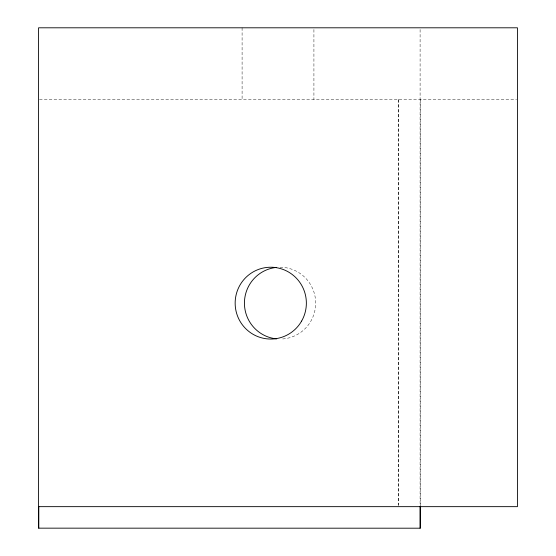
<?xml version="1.0" encoding="UTF-8"?>
<svg xmlns="http://www.w3.org/2000/svg" width="556" height="556" viewBox="0 0 556 556"><rect width="100%" height="100%" fill="white"/><g stroke="black" fill="none" stroke-linecap="round" stroke-linejoin="round"><path stroke-width="0.42" stroke-dasharray="2.78 2.08" d="M39.448 99.628L516.566 99.628M420.294 99.628L420.294 506.655M420.1 29.531L420.1 506.655M398.742 99.628L398.742 504.917M398.555 99.628L398.555 506.655M313.918 29.531L313.918 99.628M242.096 27.8L242.096 99.628M280.057 267.227A35.911 35.605 -90 0 1 315.662 302.714A35.911 35.605 -90 0 1 280.898 339.042"/><path stroke-width="0.83" d="M38.579 506.655L517.434 506.655L517.434 27.8L38.579 27.8L38.566 528.158L420.322 528.2L420.322 506.655M420.093 528.2L420.1 506.655M38.802 506.613L38.802 528.158M276.68 338.889A35.911 35.605 -90 0 1 276.68 267.387M301.595 321.097A35.911 35.605 -90 0 0 270.758 267.227A35.911 35.605 -90 0 0 239.928 321.097A35.911 35.605 -90 0 0 301.595 321.097"/></g></svg>
